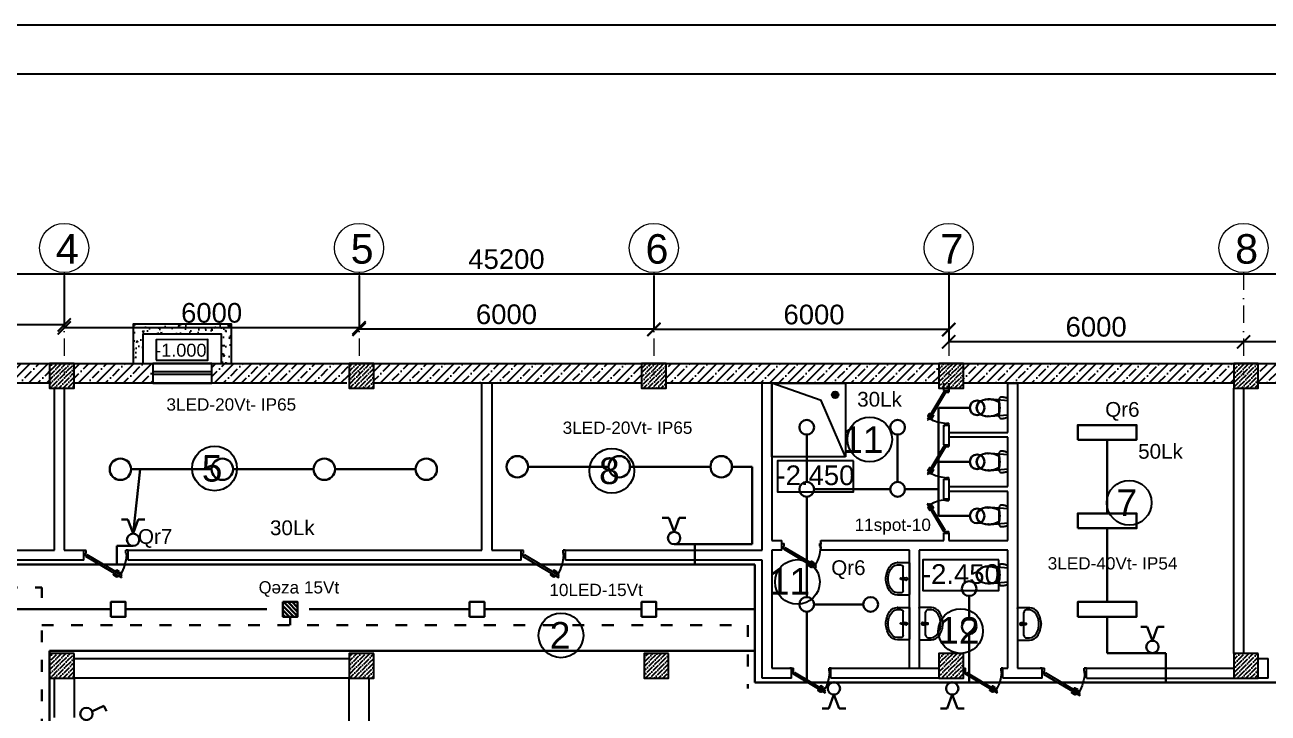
# Model space of a CAD drawing. Header units: millimetres. Extents: x 42452 to 2852333, y -419346 to 834876.
# Drawn here: x 2443212 to 2468513, y 335255 to 349259 of the extents above; entities that cross this region are included whole.
import ezdxf

# ---------------------------------------------------------------- set-up
doc = ezdxf.new("R2010")
doc.units = ezdxf.units.MM
doc.linetypes.add('ACAD_ISO03W100', pattern=[30, 12, -18])
doc.linetypes.add('Штрихпунктирная', pattern=[670.277762, 352.777767, -176.388884, 0, -141.111112])
for name, color, linetype, lineweight in [('c_dv_l x_tti-25_Ном._пера__21_Ном._пера__21', 7, 'Continuous', 30), ('memar', 7, 'Continuous', 25), ('вавьен_IP54', 5, 'Continuous', 30), ('Выкл2_IP20', 5, 'Continuous', 30), ('ДВЕРИ', 7, 'Continuous', 5), ('еLED_30x30_12Vt', 5, 'Continuous', 30), ('надписи', 5, 'Continuous', 30), ('НПП05-60', 5, 'Continuous', 30), ('ПВЛП2х40', 5, 'Continuous', 30), ('Соед_газа', 184, 'ACAD_ISO03W100', 30), ('Соедин', 5, 'Continuous', 30), ('Соединение', 5, 'Continuous', 30), ('спот-40', 5, 'Continuous', 30)]:
    doc.layers.add(name, color=color, linetype=linetype, lineweight=lineweight)
doc.layers.add('Интерьер - Мебель_Ном._пера__75', color=160, linetype='Continuous', lineweight=25, true_color=0x2731ed)
doc.styles.add('my_own', font='arial.ttf')
doc.styles.get("Standard").update_dxf_attribs({"font": 'arial.ttf'})
doc.styles.add('СГЕНЕРИР_СТИЛЬ_1', font='arial.ttf')
doc.dimstyles.new('razmeri a-g', dxfattribs={"dimtxt": 400, "dimasz": 270, "dimexe": 1.25, "dimexo": 0.625, "dimgap": 100, "dimtad": 1, "dimdec": 0, "dimtxsty": 'Standard', "dimblk": 'ARCHTICK', "dimcen": 2.5, "dimadec": 0, "dimazin": 0, "dimtfac": 1, "dimtdec": 0, "dimtmove": 0, "dimatfit": 3, "dimfxl": 1, "dimarcsym": 0})
pattern_1 = [(45, (3114210.17, 1695700.1), (-183.847756, 183.847756), []), (45, (3114118.24, 1695792.02), (-183.847756, 183.847756), [194.999993, -64.999998, 0, -64.999998])]

# ---------------------------------------------------------------- blocks, each defined once
blk = doc.blocks.new('Умывальник 03 16')
at = {"layer": 'Интерьер - Мебель_Ном._пера__75', "color": 251, "linetype": 'Continuous', "true_color": 0x636466}
for p, q in [((0, 0), (-320, 0)), ((320, 0), (0, 0)), ((-330, -10), (-330, -240)), ((-285, -180), (-285, -240)), ((-285, -240), (-273, -295)), ((-235, -130), (235, -130)), ((-25, -70), (-21, -112)), ((-18, -121), (-11, -174)), ((-14, -110), (-14, -95)), ((-14, -95), (14, -95)), ((11, -174), (18, -121)), ((14, -95), (14, -110)), ((21, -112), (25, -70)), ((273, -295), (285, -240)), ((285, -240), (285, -180)), ((330, -240), (330, -10)), ((-273, -295), (-240, -345)), ((-240, -345), (-187, -387)), ((-187, -387), (-118, -417)), ((-118, -417), (-41, -433)), ((-41, -433), (41, -433)), ((41, -433), (118, -417)), ((118, -417), (187, -387)), ((187, -387), (240, -345)), ((240, -345), (273, -295))]:
    blk.add_line(p, q, dxfattribs=at)
for centre, radius, start, end in [((-320, -10), 10, 90, 180), ((320, -10), 10, 0, 90), ((-133, -240), 197, 180, 239.3268), ((-235, -180), 50, 90, 180), ((0, -70), 25, 0, 180), ((0, -110), 21.1, 185.1696, 212.771), ((0, -110), 21.1, 212.771, 327.229), ((0, -110), 13.6, 180, 0), ((0, -173), 11.2, 187.1389, 352.8611), ((0, -110), 21.1, 327.229, 354.8304), ((133, -240), 197, 300.6732, 0), ((235, -180), 50, 0, 90), ((0, -58), 422, 236.4705, 270), ((0, -58), 422, 270, 303.5295)]:
    blk.add_arc(centre, radius, start, end, dxfattribs=at)
for p in [(320, 0), (-330, -10), (-25, -70), (-18, -121), (11, -174), (21, -112), (330, -240), (-233, -410), (0, -480), (233, -410)]:
    blk.add_point(p, dxfattribs=at)
blk = doc.blocks.new('Унитаз 16_2')
at = {"layer": 'Интерьер - Мебель_Ном._пера__75', "color": 251, "linetype": 'Continuous', "true_color": 0x636466}
for p, q in [((-187, 0), (-194, -15)), ((187, 0), (-187, 0)), ((-141, 0), (-173, -350)), ((141, 0), (-141, 0)), ((173, -350), (141, 0)), ((194, -15), (187, 0)), ((-217, -112), (-218, -128)), ((-218, -128), (-216, -140)), ((-216, -95), (-217, -112)), ((-213, -79), (-216, -95)), ((-216, -140), (-212, -151)), ((-210, -62), (-213, -79)), ((-212, -151), (-206, -161)), ((-205, -46), (-210, -62)), ((-206, -161), (-198, -169)), ((-200, -31), (-205, -46)), ((-194, -15), (-200, -31)), ((-198, -169), (-188, -175)), ((-188, -175), (-178, -179)), ((-178, -179), (-166, -181)), ((-166, -181), (-154, -180)), ((-154, -180), (-116, -173)), ((-116, -173), (-78, -168)), ((0, -173), (-109, -173)), ((-78, -168), (-39, -165)), ((-39, -165), (0, -164)), ((0, -164), (39, -165)), ((109, -173), (0, -173)), ((39, -165), (78, -168)), ((78, -168), (116, -173)), ((116, -173), (154, -180)), ((154, -180), (166, -181)), ((166, -181), (178, -179)), ((178, -179), (188, -175)), ((188, -175), (198, -169)), ((200, -31), (194, -15)), ((198, -169), (206, -161)), ((205, -46), (200, -31)), ((210, -62), (205, -46)), ((206, -161), (212, -151)), ((213, -79), (210, -62)), ((212, -151), (216, -140)), ((216, -95), (213, -79)), ((217, -112), (216, -95)), ((216, -140), (218, -128)), ((218, -128), (217, -112)), ((-173, -350), (-175, -402)), ((-175, -402), (-169, -453)), ((-169, -453), (-157, -503)), ((-157, -503), (-138, -550)), ((138, -550), (157, -503)), ((157, -503), (169, -453)), ((169, -453), (175, -402)), ((175, -402), (173, -350)), ((-138, -550), (-112, -587)), ((-112, -587), (-79, -616)), ((-79, -616), (-41, -634)), ((-41, -634), (0, -640)), ((0, -631), (0, -631)), ((0, -640), (41, -634)), ((41, -634), (79, -616)), ((79, -616), (112, -587)), ((81, -605), (81, -605)), ((112, -587), (138, -550))]:
    blk.add_line(p, q, dxfattribs=at)
for centre, radius, start, end in [((258, -388), 425, 149.6518, 181.3539), ((-258, -388), 425, 358.6461, 30.3482), ((89, -412), 257, 176.8048, 228.4245), ((-89, -412), 257, 311.5755, 3.1952), ((1, -493), 139, 233.7772, 269.6644), ((-1, -493), 139, 270.3356, 306.2228)]:
    blk.add_arc(centre, radius, start, end, dxfattribs=at)
for p in [(109, -173), (-167, -398), (167, -398), (-81, -605)]:
    blk.add_point(p, dxfattribs=at)
blk = doc.blocks.new('qapi 700')
at = {"layer": 'ДВЕРИ', "color": 251, "lineweight": 25, "true_color": 0x636466}
for p, q in [((1281620, 90086), (1281659, 90086)), ((1281620, 89997), (1281651, 89997)), ((1281651, 89997), (1281651, 90034)), ((1281651, 90034), (1281659, 90034)), ((1281659, 90034), (1281659, 90086)), ((1282368, 90010), (1281735, 89633)), ((1282382, 89987), (1282368, 90010)), ((1282420, 90086), (1282380, 90086)), ((1282380, 90034), (1282380, 90085)), ((1282388, 90034), (1282380, 90034)), ((1282388, 89991), (1282382, 89987)), ((1282388, 89997), (1282388, 90034)), ((1282420, 89997), (1282388, 89997)), ((1282420, 89997), (1282388, 89997)), ((1282395, 89980), (1282388, 89991)), ((1282395, 89980), (1281741, 89591)), ((1281733, 89605), (1281747, 89613)), ((1281741, 89591), (1281733, 89605)), ((1281747, 89613), (1281735, 89633)), ((1281812, 89685), (1281762, 89656)), ((1281762, 89656), (1281765, 89651)), ((1281776, 89665), (1281770, 89676)), ((1281775, 89698), (1281826, 89728)), ((1281785, 89617), (1281787, 89613)), ((1281787, 89613), (1281837, 89642)), ((1281792, 89676), (1281793, 89674)), ((1281835, 89712), (1281794, 89687)), ((1281802, 89622), (1281809, 89609)), ((1281814, 89681), (1281812, 89685)), ((1281820, 89629), (1281818, 89631)), ((1281872, 89650), (1281831, 89626)), ((1281831, 89604), (1281881, 89634)), ((1281837, 89642), (1281835, 89646)), ((1281836, 89725), (1281838, 89722)), ((1281884, 89645), (1281883, 89647))]:
    blk.add_line(p, q, dxfattribs=at)
for centre, radius, start, end in [((1282471, 90052), 821, 183.4077, 209.5706), ((1281783, 89684), 15.9, 120.7133, 210.7133), ((1281798, 89680), 7.94, 120.7133, 210.7133), ((1281823, 89617), 15.9, 210.7133, 300.7133), ((1281827, 89633), 7.94, 210.7133, 300.7133), ((1281830, 89721), 7.94, 30.7133, 120.7133), ((1281831, 89718), 7.94, 300.7133, 30.7133), ((1281876, 89643), 7.94, 30.7133, 120.7133), ((1281877, 89641), 7.94, 300.7133, 30.7133)]:
    blk.add_arc(centre, radius, start, end, dxfattribs=at)
blk = doc.blocks.new('_ArchTick')
at = {"color": 0, "linetype": 'ByBlock', "const_width": 0.15}
blk.add_lwpolyline([(-0.5, -0.5), (0.5, 0.5)], dxfattribs=at)
blk = doc.blocks.new('*D167')
at = {"layer": 'Defpoints', "color": 0, "lineweight": 30, "transparency": 16777216}
for p in [(2430413, 344186), (2430413, 344186), (2475613, 344186)]:
    blk.add_point(p, dxfattribs=at)
at = {"layer": 'memar', "color": 0, "lineweight": -2, "transparency": 16777216}
for p, q in [((2430413, 344187), (2430413, 344187)), ((2475613, 344186), (2430413, 344186)), ((2475613, 344187), (2475613, 344187))]:
    blk.add_line(p, q, dxfattribs=at)
at = {"layer": 'memar', "color": 0, "lineweight": -2, "transparency": 16777216, "xscale": 270, "yscale": 270, "zscale": 270, "rotation": 180}
blk.add_blockref('_ArchTick', (2430413, 344186), dxfattribs=at)
at = {"layer": 'memar', "color": 0, "lineweight": -2, "transparency": 16777216, "xscale": 270, "yscale": 270, "zscale": 270}
blk.add_blockref('_ArchTick', (2475613, 344186), dxfattribs=at)
at = {"layer": 'memar', "color": 0, "lineweight": 15, "transparency": 16777216, "insert": (2453013, 344490), "char_height": 400, "attachment_point": 5}
blk.add_mtext('45200', dxfattribs=at)
blk = doc.blocks.new('*D146')
at = {"layer": 'Defpoints', "color": 0, "lineweight": 30, "transparency": 16777216}
for p in [(2468013, 342809), (2468013, 342809), (2474013, 342809)]:
    blk.add_point(p, dxfattribs=at)
at = {"layer": 'memar', "color": 0, "lineweight": -2, "transparency": 16777216}
for p, q in [((2468013, 342809), (2468013, 342810)), ((2474013, 342809), (2468013, 342809)), ((2474013, 342809), (2474013, 342810))]:
    blk.add_line(p, q, dxfattribs=at)
at = {"layer": 'memar', "color": 0, "lineweight": -2, "transparency": 16777216, "xscale": 270, "yscale": 270, "zscale": 270, "rotation": 180}
blk.add_blockref('_ArchTick', (2468013, 342809), dxfattribs=at)
at = {"layer": 'memar', "color": 0, "lineweight": -2, "transparency": 16777216, "xscale": 270, "yscale": 270, "zscale": 270}
blk.add_blockref('_ArchTick', (2474013, 342809), dxfattribs=at)
at = {"layer": 'memar', "color": 0, "lineweight": 15, "transparency": 16777216, "insert": (2471013, 343113), "char_height": 400, "attachment_point": 5}
blk.add_mtext('6000', dxfattribs=at)
blk = doc.blocks.new('*D147')
at = {"layer": 'Defpoints', "color": 0, "lineweight": 30, "transparency": 16777216}
for p in [(2462013, 343082), (2462013, 342809), (2468013, 342809)]:
    blk.add_point(p, dxfattribs=at)
at = {"layer": 'memar', "color": 0, "lineweight": -2, "transparency": 16777216}
for p, q in [((2462013, 343082), (2462013, 342807)), ((2468013, 342809), (2462013, 342809)), ((2468013, 342809), (2468013, 342810))]:
    blk.add_line(p, q, dxfattribs=at)
at = {"layer": 'memar', "color": 0, "lineweight": -2, "transparency": 16777216, "xscale": 270, "yscale": 270, "zscale": 270, "rotation": 180}
blk.add_blockref('_ArchTick', (2462013, 342809), dxfattribs=at)
at = {"layer": 'memar', "color": 0, "lineweight": -2, "transparency": 16777216, "xscale": 270, "yscale": 270, "zscale": 270}
blk.add_blockref('_ArchTick', (2468013, 342809), dxfattribs=at)
at = {"layer": 'memar', "color": 0, "lineweight": 15, "transparency": 16777216, "insert": (2465013, 343113), "char_height": 400, "attachment_point": 5}
blk.add_mtext('6000', dxfattribs=at)
blk = doc.blocks.new('*D168')
at = {"layer": 'Defpoints', "color": 0, "lineweight": 30, "transparency": 16777216}
for p in [(2456013, 344150), (2462013, 344165), (2456013, 343059)]:
    blk.add_point(p, dxfattribs=at)
at = {"layer": 'memar', "color": 0, "lineweight": -2, "transparency": 16777216}
for p, q in [((2456013, 344150), (2456013, 343058)), ((2462013, 344164), (2462013, 343058)), ((2462013, 343059), (2456013, 343059))]:
    blk.add_line(p, q, dxfattribs=at)
at = {"layer": 'memar', "color": 0, "lineweight": -2, "transparency": 16777216, "xscale": 270, "yscale": 270, "zscale": 270, "rotation": 180}
blk.add_blockref('_ArchTick', (2456013, 343059), dxfattribs=at)
at = {"layer": 'memar', "color": 0, "lineweight": -2, "transparency": 16777216, "xscale": 270, "yscale": 270, "zscale": 270}
blk.add_blockref('_ArchTick', (2462013, 343059), dxfattribs=at)
at = {"layer": 'memar', "color": 0, "lineweight": 15, "transparency": 16777216, "insert": (2459272, 343363), "char_height": 400, "attachment_point": 5}
blk.add_mtext('6000', dxfattribs=at)
blk = doc.blocks.new('*D169')
at = {"layer": 'Defpoints', "color": 0, "lineweight": 30, "transparency": 16777216}
for p in [(2450013, 344150), (2456013, 344150), (2450013, 343064)]:
    blk.add_point(p, dxfattribs=at)
at = {"layer": 'memar', "color": 0, "lineweight": -2, "transparency": 16777216}
for p, q in [((2450013, 344150), (2450013, 343063)), ((2456013, 344150), (2456013, 343063)), ((2456013, 343064), (2450013, 343064))]:
    blk.add_line(p, q, dxfattribs=at)
at = {"layer": 'memar', "color": 0, "lineweight": -2, "transparency": 16777216, "xscale": 270, "yscale": 270, "zscale": 270, "rotation": 180}
blk.add_blockref('_ArchTick', (2450013, 343064), dxfattribs=at)
at = {"layer": 'memar', "color": 0, "lineweight": -2, "transparency": 16777216, "xscale": 270, "yscale": 270, "zscale": 270}
blk.add_blockref('_ArchTick', (2456013, 343064), dxfattribs=at)
at = {"layer": 'memar', "color": 0, "lineweight": 15, "transparency": 16777216, "insert": (2453013, 343368), "char_height": 400, "attachment_point": 5}
blk.add_mtext('6000', dxfattribs=at)
blk = doc.blocks.new('*D170')
at = {"layer": 'Defpoints', "color": 0, "lineweight": 30, "transparency": 16777216}
for p in [(2444013, 344163), (2450013, 344150), (2444013, 343093)]:
    blk.add_point(p, dxfattribs=at)
at = {"layer": 'memar', "color": 0, "lineweight": -2, "transparency": 16777216}
for p, q in [((2444013, 344162), (2444013, 343092)), ((2450013, 344150), (2450013, 343092)), ((2450013, 343093), (2444013, 343093))]:
    blk.add_line(p, q, dxfattribs=at)
at = {"layer": 'memar', "color": 0, "lineweight": -2, "transparency": 16777216, "xscale": 270, "yscale": 270, "zscale": 270, "rotation": 180}
blk.add_blockref('_ArchTick', (2444013, 343093), dxfattribs=at)
at = {"layer": 'memar', "color": 0, "lineweight": -2, "transparency": 16777216, "xscale": 270, "yscale": 270, "zscale": 270}
blk.add_blockref('_ArchTick', (2450013, 343093), dxfattribs=at)
at = {"layer": 'memar', "color": 0, "lineweight": 15, "transparency": 16777216, "insert": (2447013, 343397), "char_height": 400, "attachment_point": 5}
blk.add_mtext('6000', dxfattribs=at)
blk = doc.blocks.new('*D171')
at = {"layer": 'Defpoints', "color": 0, "lineweight": 30, "transparency": 16777216}
for p in [(2438013, 344150), (2444013, 344163), (2438013, 343154)]:
    blk.add_point(p, dxfattribs=at)
at = {"layer": 'memar', "color": 0, "lineweight": -2, "transparency": 16777216}
for p, q in [((2438013, 344150), (2438013, 343152)), ((2444013, 344162), (2444013, 343152)), ((2444013, 343154), (2438013, 343154))]:
    blk.add_line(p, q, dxfattribs=at)
at = {"layer": 'memar', "color": 0, "lineweight": -2, "transparency": 16777216, "xscale": 270, "yscale": 270, "zscale": 270, "rotation": 180}
blk.add_blockref('_ArchTick', (2438013, 343154), dxfattribs=at)
at = {"layer": 'memar', "color": 0, "lineweight": -2, "transparency": 16777216, "xscale": 270, "yscale": 270, "zscale": 270}
blk.add_blockref('_ArchTick', (2444013, 343154), dxfattribs=at)
at = {"layer": 'memar', "color": 0, "lineweight": 15, "transparency": 16777216, "insert": (2441013, 343458), "char_height": 400, "attachment_point": 5}
blk.add_mtext('6000', dxfattribs=at)
blk = doc.blocks.new('спот40')
at = {"layer": 'спот-40'}
blk.add_circle((0, 0), 150, dxfattribs=at)
blk = doc.blocks.new('ПВЛП2х40')
at = {"layer": 'ПВЛП2х40'}
blk.add_lwpolyline([(-600, 0), (600, 0), (600, 300), (-600, 300)], close=True, dxfattribs=at)
blk = doc.blocks.new('выкл2_IP20')
at = {"layer": 'Выкл2_IP20'}
for p, q in [((-105, 409), (-239, 409)), ((0, 125), (-105, 409)), ((0, 125), (105, 409)), ((105, 409), (239, 409))]:
    blk.add_line(p, q, dxfattribs=at)
blk.add_circle((0, 0), 125, dxfattribs=at)
blk = doc.blocks.new('НПП05-60')
at = {"layer": 'НПП05-60'}
blk.add_circle((0, 0), 218, dxfattribs=at)
blk = doc.blocks.new('LED_30x30_12Vt')
at = {"layer": 'Соединение', "color": 5, "ltscale": 0.01}
blk.add_lwpolyline([(-30, 30), (0, 30), (0, 0), (-30, 0)], close=True, dxfattribs=at)
blk = doc.blocks.new('е_LED_12Vt_skcat')
at = {"layer": 'Соединение'}
h = blk.add_hatch(dxfattribs=at)
h.set_pattern_fill('ANSI31', color=256, scale=500)
h.set_pattern_definition([(45, (-150, -150), (-44.194, 44.194), [])])
h.paths.add_polyline_path([(-150, -150), (150, -150), (150, 150), (-150, 150)])
at = {"layer": 'Соединение', "color": 5, "ltscale": 0.01}
blk.add_lwpolyline([(150, 150), (-150, 150), (-150, -150), (150, -150)], close=True, dxfattribs=at)

msp = doc.modelspace()

# ---------------------------------------------------------------- hatches: boundary and pattern name
at = {"layer": 'memar', "lineweight": 25}
h = msp.add_hatch(dxfattribs=at)
h.set_pattern_fill('AR-CONC', color=256, scale=2)
h.set_pattern_definition([(50, (2452043.96, 197332.5), (364.36934, -31.8782), [38.1, -419.1]), (355, (2452043.96, 197332.5), (-70.4868, 382.1137), [30.48, -335.2812]), (100.45144, (2452074.33, 197329.85), (293.8825, 350.2355), [32.38, -356.1805]), (46.1842, (2452043.96, 197434.1), (542.1581, -84.0847), [57.15, -628.65]), (96.63556, (2452089.14, 197427.1), (474.8083, 494.8522), [48.57, -534.2712]), (351.18415, (2452043.96, 197434.1), (474.8083, 494.8522), [45.72, -502.9195]), (21, (2452094.76, 197408.7), (303.2288, -204.5304), [38.1, -419.1]), (326, (2452094.76, 197408.7), (123.6041, 368.3759), [30.48, -335.28]), (71.45144, (2452120.03, 197391.66), (426.8328, 163.8455), [32.38, -356.1799]), (37.5, (2452043.96, 197332.51), (6.17721, 169.11008), [0, -331.216, 0, -340.36, 0, -336.55]), (7.5, (2452043.96, 197332.5), (133.63933, 200.36115), [0, -194.056, 0, -323.596, 0, -128.27]), (327.5, (2451930.68, 197332.51), (271.18119, -11.45749), [0, -127, 0, -396.24, 0, -525.78]), (317.5, (2451879.88, 197332.5), (296.25836, 50.853), [0, -165.1, 0, -263.144, 0, -373.38])])
h.paths.add_polyline_path([(2445415.18572, 343167.30801), (2447415.18572, 343167.30801), (2447415.18572, 342367.30801), (2447215.18572, 342367.30801), (2447215.18572, 342967.30801), (2445615.18572, 342967.30801), (2445615.18572, 342367.30801), (2445415.18572, 342367.30801)])
at = {"layer": 'memar', "linetype": 'Continuous', "lineweight": 25, "true_color": 0x000000}
h = msp.add_hatch(dxfattribs=at)
h.set_pattern_fill('ЖЕЛЕЗОБЕТОН', color=18, style=0, pattern_type=2)
h.set_pattern_definition(pattern_1)
h.paths.add_polyline_path([(2438213.30474, 341967.30801), (2438213.30474, 342367.30801), (2443763.10981, 342367.30801), (2443763.10981, 341967.30801)])
at = {"layer": 'memar', "lineweight": 25}
h = msp.add_hatch(dxfattribs=at)
h.set_pattern_fill('ANSI36', color=256, scale=500)
h.set_pattern_definition([(45, (826944.517, 2624780.97), (33.1456304, 121.533978), [156.25, -31.25, 0, -31.25])])
h.paths.add_polyline_path([(2443713.30474, 342367.30801), (2443713.30474, 341867.30801), (2444213.30474, 341867.30801), (2444213.30474, 342367.30801)])
at = {"layer": 'memar', "linetype": 'Continuous', "lineweight": 25, "true_color": 0x000000}
h = msp.add_hatch(dxfattribs=at)
h.set_pattern_fill('ЖЕЛЕЗОБЕТОН', color=18, style=0, pattern_type=2)
h.set_pattern_definition([(45, (3111908.29, 1695700.1), (-183.847756, 183.847756), []), (45, (3111816.36, 1695792.02), (-183.847756, 183.847756), [194.999993, -64.999998, 0, -64.999998])])
h.paths.add_polyline_path([(2444213.30474, 341967.30801), (2444213.30474, 342367.30801), (2445815.18573, 342367.30801), (2445815.18573, 341967.30801)])
h = msp.add_hatch(dxfattribs=at)
h.set_pattern_fill('ЖЕЛЕЗОБЕТОН', color=18, style=0, pattern_type=2)
h.set_pattern_definition([(45, (3114310.17, 1695700.1), (-183.847756, 183.847756), []), (45, (3114218.24, 1695792.02), (-183.847756, 183.847756), [194.999993, -64.999998, 0, -64.999998])])
h.paths.add_polyline_path([(2447015.18573, 341967.30801), (2447015.18573, 342367.30801), (2449811.34992, 342367.30801), (2449811.34992, 341967.30801)])
at = {"layer": 'memar', "lineweight": 25}
h = msp.add_hatch(dxfattribs=at)
h.set_pattern_fill('ANSI36', color=256, scale=500)
h.set_pattern_definition([(45, (820846.47, 2624780.97), (33.1456304, 121.533978), [156.25, -31.25, 0, -31.25])])
h.paths.add_polyline_path([(2449811.34992, 342367.30801), (2449811.34992, 341867.30801), (2450311.34992, 341867.30801), (2450311.34992, 342367.30801)])
at = {"layer": 'memar', "linetype": 'Continuous', "lineweight": 25, "true_color": 0x000000}
h = msp.add_hatch(dxfattribs=at)
h.set_pattern_fill('ЖЕЛЕЗОБЕТОН', color=18, style=0, pattern_type=2)
h.set_pattern_definition([(45, (3120261.93, 1695700.1), (-183.847756, 183.847756), []), (45, (3120170, 1695792.02), (-183.847756, 183.847756), [194.999993, -64.999998, 0, -64.999998])])
h.paths.add_polyline_path([(2450311.34992, 341967.30801), (2450311.34992, 342367.30801), (2455763.10981, 342367.30801), (2455763.10981, 341967.30801)])
at = {"layer": 'memar', "lineweight": 25}
h = msp.add_hatch(dxfattribs=at)
h.set_pattern_fill('ANSI36', color=256, scale=500)
h.set_pattern_definition([(45, (814894.71, 2624780.97), (33.1456304, 121.533978), [156.25, -31.25, 0, -31.25])])
h.paths.add_polyline_path([(2455763.10981, 342367.30801), (2455763.10981, 341867.30801), (2456263.10981, 341867.30801), (2456263.10981, 342367.30801)])
at = {"layer": 'memar', "linetype": 'Continuous', "lineweight": 25, "true_color": 0x000000}
h = msp.add_hatch(dxfattribs=at)
h.set_pattern_fill('ЖЕЛЕЗОБЕТОН', color=18, style=0, pattern_type=2)
h.set_pattern_definition(pattern_1)
h.paths.add_polyline_path([(2461812.91489, 342087.30801), (2461812.91489, 341967.30801), (2456263.10981, 341967.30801), (2456263.10981, 342367.30801), (2461812.91489, 342367.30801), (2461812.91489, 342137.30801)])
at = {"layer": 'memar', "lineweight": 25}
h = msp.add_hatch(dxfattribs=at)
h.set_pattern_fill('ANSI36', color=256, scale=500)
h.set_pattern_definition([(45, (808844.907, 2624780.97), (33.1456304, 121.533978), [156.25, -31.25, 0, -31.25])])
h.paths.add_polyline_path([(2461812.91489, 342367.30801), (2461812.91489, 341867.30801), (2462312.91489, 341867.30801), (2462312.91489, 342367.30801)])
at = {"layer": 'memar', "linetype": 'Continuous', "lineweight": 25, "true_color": 0x000000}
h = msp.add_hatch(dxfattribs=at)
h.set_pattern_fill('ЖЕЛЕЗОБЕТОН', color=18, style=0, pattern_type=2)
h.set_pattern_definition(pattern_1)
h.paths.add_polyline_path([(2462312.91489, 341967.30801), (2462312.91489, 342367.30801), (2467813.30488, 342367.30801), (2467813.30488, 341967.30801)])
at = {"layer": 'memar', "lineweight": 25}
h = msp.add_hatch(dxfattribs=at)
h.set_pattern_fill('ANSI36', color=256, scale=500)
h.set_pattern_definition([(45, (802844.517, 2624780.97), (33.1456304, 121.533978), [156.25, -31.25, 0, -31.25])])
h.paths.add_polyline_path([(2467813.30488, 342367.30801), (2467813.30488, 341867.30801), (2468313.30488, 341867.30801), (2468313.30488, 342367.30801)])
at = {"layer": 'memar', "linetype": 'Continuous', "lineweight": 25, "true_color": 0x000000}
h = msp.add_hatch(dxfattribs=at)
h.set_pattern_fill('ЖЕЛЕЗОБЕТОН', color=18, style=0, pattern_type=2)
h.set_pattern_definition(pattern_1)
h.paths.add_polyline_path([(2468313.30488, 341967.30801), (2468313.30488, 342367.30801), (2471013.72016, 342367.30801), (2471013.72016, 341967.30801)])
at = {"layer": 'memar', "lineweight": 25}
h = msp.add_hatch(color=256, dxfattribs=at)
h.dxf.hatch_style = 1
h.paths.add_polyline_path([(2459635.23393, 341729.8834, -1), (2459766.78691, 341729.8834, -1)])
h = msp.add_hatch(dxfattribs=at)
h.set_pattern_fill('ANSI36', color=256, scale=500)
h.set_pattern_definition([(45, (826944.517, 2618880.966), (33.1456304, 121.533978), [156.25, -31.25, 0, -31.25])])
h.paths.add_polyline_path([(2443713.30474, 336467.30232), (2443713.30474, 335967.30232), (2444213.30474, 335967.30232), (2444213.30474, 336467.30232)])
h = msp.add_hatch(dxfattribs=at)
h.set_pattern_fill('ANSI36', color=256, scale=500)
h.set_pattern_definition([(45, (820844.907, 2618880.966), (33.1456304, 121.533978), [156.25, -31.25, 0, -31.25])])
h.paths.add_polyline_path([(2449812.91489, 336467.30232), (2449812.91489, 335967.30232), (2450312.91489, 335967.30232), (2450312.91489, 336467.30232)])
h = msp.add_hatch(dxfattribs=at)
h.set_pattern_fill('ANSI36', color=256, scale=500)
h.set_pattern_definition([(45, (814844.907, 2618880.966), (33.1456304, 121.533978), [156.25, -31.25, 0, -31.25])])
h.paths.add_polyline_path([(2455812.91489, 336467.30232), (2455812.91489, 335967.30232), (2456312.91489, 335967.30232), (2456312.91489, 336467.30232)])
h = msp.add_hatch(dxfattribs=at)
h.set_pattern_fill('ANSI36', color=256, scale=500)
h.set_pattern_definition([(45, (808844.907, 2618880.966), (33.1456304, 121.533978), [156.25, -31.25, 0, -31.25])])
h.paths.add_polyline_path([(2461812.91489, 336467.30232), (2461812.91489, 335967.30232), (2462312.91489, 335967.30232), (2462312.91489, 336467.30232)])
h = msp.add_hatch(dxfattribs=at)
h.set_pattern_fill('ANSI36', color=256, scale=500)
h.set_pattern_definition([(45, (802844.517, 2618880.966), (33.1456304, 121.533978), [156.25, -31.25, 0, -31.25])])
h.paths.add_polyline_path([(2467813.30488, 336467.30232), (2467813.30488, 335967.30232), (2468313.30488, 335967.30232), (2468313.30488, 336467.30232)])

# ---------------------------------------------------------------- linework, layer by layer
at = {"layer": 'c_dv_l x_tti-25_Ном._пера__21_Ном._пера__21', "linetype": 'Continuous', "lineweight": 25, "flags": 128}
for points in [[(2415634.38163, 349258.97477), (2499241.93363, 349258.97477), (2499241.93363, 290136.49157), (2415634.38163, 290136.49157)], [(2419615.69363, 348263.64677), (2498246.60563, 348263.64677), (2498246.60563, 291131.81957), (2419615.69363, 291131.81957)]]:
    msp.add_lwpolyline(points, close=True, dxfattribs=at)
at = {"layer": 'memar', "color": 0, "lineweight": 25}
for p, q in [((2461914.18351, 341816.77454), (2461914.18351, 341958.77454)), ((2462014.18351, 341816.77454), (2462014.18351, 341958.77454)), ((2461914.18351, 341816.77454), (2462014.18351, 341816.77454)), ((2461914.18351, 341116.77454), (2461914.18351, 341079.77454)), ((2461914.18351, 341116.77454), (2462014.18351, 341116.77454)), ((2462014.18351, 341116.77454), (2462014.18351, 341079.77454)), ((2461914.18351, 340717.08889), (2462014.18351, 340717.08889)), ((2461914.18351, 340017.08889), (2462014.18351, 340017.08889)), ((2461914.18351, 339617.07103), (2462014.18351, 339617.07103)), ((2461914.18351, 338917.07103), (2462014.18351, 338917.07103)), ((2444413.30474, 338367.30232), (2444413.30474, 338567.30232)), ((2445313.30474, 338367.30232), (2445313.30474, 338567.30232)), ((2453313.08527, 338367.30232), (2453313.08527, 338567.30232)), ((2454213.08527, 338367.30232), (2454213.08527, 338567.30232)), ((2458613.71125, 338567.30801), (2458613.71122, 338767.30801)), ((2459413.71125, 338567.30801), (2459413.71123, 338767.30801)), ((2463213.0927, 338367.30232), (2463213.0927, 338567.30232)), ((2468512.48104, 335967.30232), (2468512.48104, 336367.30232)), ((2458814.00721, 336167.30232), (2458777.00721, 336167.30232)), ((2458814.00721, 336082.30232), (2458814.00721, 336167.30232)), ((2458814.00721, 335967.30232), (2458814.00721, 336082.30232)), ((2459614.00721, 335967.30232), (2459614.00715, 336167.30232)), ((2463114.53251, 335967.30232), (2463114.53257, 336167.30232)), ((2463914.18351, 336167.30232), (2463877.18351, 336167.30232)), ((2463914.18351, 336082.30232), (2463914.18351, 336167.30232)), ((2463914.18351, 335967.30232), (2463914.18351, 336082.30232)), ((2464814.18351, 336167.30232), (2467813.30488, 336167.30232)), ((2464814.18351, 335967.30232), (2464814.18351, 336167.30232)), ((2458814.00721, 335967.30232), (2458777.00721, 335967.30232)), ((2463914.18351, 335967.30232), (2463877.18351, 335967.30232)), ((2464814.18351, 335967.30232), (2467813.30488, 335967.30232))]:
    msp.add_line(p, q, dxfattribs=at)
at = {"layer": 'memar', "linetype": 'Штрихпунктирная', "lineweight": 15, "flags": 128}
for points in [[(2444013.10996, 344219.44934), (2444013.10996, 342134.0349)], [(2450013.10996, 344219.44934), (2450013.10996, 342134.0349)], [(2456013.10996, 344219.44934), (2456013.17076, 342134.0349)], [(2462013.10996, 344219.44934), (2462013.10996, 342134.0349)], [(2468013.10996, 344219.44934), (2468013.10996, 342134.0349)]]:
    msp.add_lwpolyline(points, dxfattribs=at)
at = {"layer": 'memar', "color": 0, "lineweight": 25}
for points in [[(2447415.18572, 342367.30801), (2447415.18572, 343167.30801), (2445415.18572, 343167.30801), (2445415.18572, 342367.30801)], [(2447215.18572, 342367.30801), (2447215.18572, 342967.30801), (2445615.18572, 342967.30801), (2445615.18572, 342367.30801)], [(2432313.10981, 342367.30801), (2473713.10981, 342367.30801)], [(2443713.30474, 341967.30801), (2438213.30474, 341967.30801)], [(2443813.30474, 338567.30232), (2443813.30474, 341867.30801)], [(2444013.30474, 341867.30801), (2444013.30474, 338567.30232)], [(2449763.10981, 341967.30801), (2444213.30474, 341967.30801)], [(2455763.10981, 341967.30801), (2450311.34992, 341967.30801)], [(2452512.8592, 338567.30232), (2452512.8592, 341967.30801)], [(2452712.8592, 341967.30801), (2452712.8592, 338567.30232)], [(2461812.91489, 341967.30801), (2456263.10981, 341967.30801)], [(2458214.00721, 338567.30232), (2458214.00721, 341967.30801)], [(2458214.00721, 338567.30232), (2458214.00721, 341967.30801)], [(2458414.00721, 341967.30801), (2458414.00721, 338767.30801)], [(2459913.00721, 340467.30802), (2459418.5672, 341616.20375), (2458414.00721, 341967.30801)], [(2459913.00721, 340467.30802), (2459418.5672, 341616.20375), (2458414.00721, 341967.30801)], [(2461914.18351, 341816.77455), (2461914.18351, 341967.30801)], [(2462014.18351, 341967.30801), (2462014.18351, 341816.77455)], [(2467813.30488, 341967.30801), (2462312.91489, 341967.30801)], [(2463214.18351, 340967.30801), (2463214.18351, 341967.30801)], [(2463214.18351, 341967.30801), (2463414.18351, 341967.30801)], [(2463414.18351, 341967.30801), (2463414.18351, 336167.30232)], [(2473713.28611, 341967.30801), (2468313.30488, 341967.30801)], [(2461914.18351, 340717.08888), (2461914.18351, 341116.77455)], [(2462014.18351, 341116.77455), (2462014.18351, 340717.08888)], [(2462014.18351, 340967.30801), (2463214.18351, 340967.30801)], [(2463214.18351, 340867.30801), (2462014.18351, 340867.30801)], [(2463214.18351, 339867.30801), (2463214.18351, 340867.30801)], [(2461914.18351, 339617.07102), (2461914.18351, 340017.08888)], [(2462014.18351, 340017.08888), (2462014.18351, 339617.07102)], [(2462014.18351, 339867.30801), (2463214.18351, 339867.30801)], [(2463214.18351, 339767.30801), (2462014.18351, 339767.30801)], [(2463214.18351, 338767.30801), (2463214.18351, 339767.30801)], [(2461914.18351, 338767.30801), (2461914.18351, 338917.07102)], [(2462014.18351, 338917.07102), (2462014.18351, 338767.30801)], [(2439413.49952, 338567.30232), (2443813.30474, 338567.30232)], [(2444013.30474, 338567.30232), (2444413.30474, 338567.30232)], [(2445313.30474, 338567.30232), (2452512.8592, 338567.30232)], [(2452712.8592, 338567.30232), (2453313.08527, 338567.30232)], [(2454213.08527, 338567.30232), (2458214.00721, 338567.30232)], [(2458414.00721, 338767.30801), (2458613.71122, 338767.30801)], [(2458613.71122, 338567.30801), (2458414.00721, 338567.30801)], [(2458414.00721, 338567.30801), (2458414.00721, 336167.30232)], [(2459413.71123, 338767.30801), (2461914.18351, 338767.30801)], [(2461214.00721, 338567.30801), (2459413.71123, 338567.30801)], [(2461214.00721, 336167.30232), (2461214.00721, 338567.30801)], [(2463214.18351, 338567.30801), (2461414.00721, 338567.30801)], [(2461414.00721, 338567.30801), (2461414.00721, 336167.30232)], [(2462014.18351, 338767.30801), (2463214.18351, 338767.30801)], [(2463214.18351, 336167.30232), (2463214.18351, 338567.30801)], [(2444413.30474, 338367.30232), (2439413.49952, 338367.30232)], [(2453313.08527, 338367.30232), (2445313.30474, 338367.30232)], [(2458214.00721, 338367.30232), (2454213.08527, 338367.30232)], [(2458214.00721, 335967.30232), (2458214.00721, 338367.30232)], [(2468313.30496, 336367.30232), (2468512.48104, 336367.30232)], [(2458414.00721, 336167.30232), (2458814.00722, 336167.30232)], [(2459614.00715, 336167.30232), (2461812.91489, 336167.30232)], [(2463114.53257, 336167.30232), (2463214.18351, 336167.30232)], [(2463414.18351, 336167.30232), (2463914.18346, 336167.30232)], [(2458814.00721, 335967.30232), (2458214.00721, 335967.30232)], [(2461812.91489, 335967.30232), (2459614.00728, 335967.30232)], [(2463914.18351, 335967.30232), (2463114.53251, 335967.30245)], [(2468512.48104, 335967.30232), (2468313.30488, 335967.30232)]]:
    msp.add_lwpolyline(points, dxfattribs=at)
at = {"layer": 'memar', "color": 18, "linetype": 'Continuous', "lineweight": 25, "true_color": 0x000000, "flags": 128}
msp.add_lwpolyline([(2445883.49587, 342436.22928), (2446936.06799, 342436.22928), (2446936.06799, 342854.77966), (2445883.49587, 342853.1051)], close=True, dxfattribs=at)
at = {"layer": 'memar', "color": 3, "lineweight": 25}
for points in [[(2444213.30474, 342367.30801), (2443713.30474, 342367.30801), (2443713.30474, 341867.30801), (2444213.30474, 341867.30801)], [(2450311.34992, 342367.30801), (2449811.34992, 342367.30801), (2449811.34992, 341867.30801), (2450311.34992, 341867.30801)], [(2456263.10981, 342367.30801), (2455763.10981, 342367.30801), (2455763.10981, 341867.30801), (2456263.10981, 341867.30801)], [(2462312.91489, 342367.30801), (2461812.91489, 342367.30801), (2461812.91489, 341867.30801), (2462312.91489, 341867.30801)], [(2468313.30488, 342367.30801), (2467813.30488, 342367.30801), (2467813.30488, 341867.30801), (2468313.30488, 341867.30801)], [(2444213.30474, 336467.30232), (2443713.30474, 336467.30232), (2443713.30474, 335967.30232), (2444213.30474, 335967.30232)], [(2450312.91489, 336467.30232), (2449812.91489, 336467.30232), (2449812.91489, 335967.30232), (2450312.91489, 335967.30232)], [(2456312.91489, 336467.30232), (2455812.91489, 336467.30232), (2455812.91489, 335967.30232), (2456312.91489, 335967.30232)], [(2462312.91489, 336467.30232), (2461812.91489, 336467.30232), (2461812.91489, 335967.30232), (2462312.91489, 335967.30232)], [(2468313.30488, 336467.30232), (2467813.30488, 336467.30232), (2467813.30488, 335967.30232), (2468313.30488, 335967.30232)]]:
    msp.add_lwpolyline(points, close=True, dxfattribs=at)
at = {"layer": 'memar', "color": 0, "lineweight": 25}
for points in [[(2447015.18573, 342367.30801), (2445815.18573, 342367.30801), (2445815.18573, 341967.30801), (2447015.18573, 341967.30801)], [(2459913.00721, 340467.30801), (2458414.00721, 340467.30801), (2458414.00721, 341967.30801), (2459913.00721, 341967.30801)], [(2459913.00721, 340467.30801), (2458414.00721, 340467.30801), (2458414.00721, 341967.30801), (2459913.00721, 341967.30801)], [(2467813.30488, 341867.30801), (2468013.30488, 341867.30801), (2468013.30488, 336467.30232), (2467813.30488, 336467.30232)]]:
    msp.add_lwpolyline(points, close=True, dxfattribs=at)
at = {"layer": 'memar', "color": 146, "lineweight": 25, "true_color": 0x105689}
msp.add_lwpolyline([(2445815.18573, 342198.44542), (2445815.18573, 342148.44542), (2447015.18573, 342148.44542), (2447015.18573, 342198.44542)], close=True, dxfattribs=at)
at = {"layer": 'memar', "linetype": 'Continuous', "lineweight": 25, "flags": 128}
for points in [[(2460076.26247, 340386.56504), (2458525.63035, 340386.56504), (2458525.63035, 339757.99326), (2460076.26247, 339757.99326)], [(2460076.26247, 340386.56504), (2458525.63035, 340386.56504), (2458525.63035, 339757.99326), (2460076.26247, 339757.99326)], [(2463035.88156, 338376.84428), (2461485.24945, 338376.84428), (2461485.24945, 337748.2725), (2463035.88156, 337748.2725)], [(2463035.88156, 338376.84428), (2461485.24945, 338376.84428), (2461485.24945, 337748.2725), (2463035.88156, 337748.2725)]]:
    msp.add_lwpolyline(points, close=True, dxfattribs=at)
at = {"layer": 'memar', "color": 0, "lineweight": 25, "flags": 128}
for points in [[(2444213.30474, 336367.30232), (2449812.91489, 336367.30232)], [(2443813.30474, 335167.30232), (2443813.30474, 335967.30232)], [(2444213.30474, 335967.30232), (2444213.30474, 335167.30232)], [(2449813.10978, 335966.8657), (2444213.30474, 335967.30232)], [(2450212.97336, 335967.30232), (2450212.91489, 333467.30232), (2449812.91489, 333467.30232), (2449812.97336, 335967.30232)]]:
    msp.add_lwpolyline(points, dxfattribs=at)
at = {"layer": 'memar', "linetype": 'Continuous', "lineweight": 15}
for centre in [(2444013.10955, 344719.44935), (2450013.10955, 344719.44935), (2456013.10955, 344719.44935), (2462013.10955, 344719.44935), (2468013.10955, 344719.44935)]:
    msp.add_circle(centre, 500, dxfattribs=at)
at = {"layer": 'memar', "lineweight": 25}
msp.add_circle((2459701.01042, 341729.8834), 65.77649, dxfattribs=at)
at = {"layer": 'memar', "color": 0, "lineweight": 25}
for centre in [(2460404.94008, 340823.03773), (2447072.26742, 340234.04102), (2455156.31756, 340183.89394), (2465685.75234, 339534.26746), (2458934.41461, 337923.52391), (2454122.65204, 336836.81506), (2462255.8805, 336924.75761)]:
    msp.add_circle(centre, 454.87332, dxfattribs=at)
at = {"layer": 'вавьен_IP54'}
for p, q in [((2444577.28419, 335289.53025), (2444820.65725, 335401.38687)), ((2444820.65725, 335401.38687), (2444875.96654, 335297.38752))]:
    msp.add_line(p, q, dxfattribs=at)
msp.add_circle((2444463.70606, 335237.32864), 125, dxfattribs=at)
at = {"layer": 'Соед_газа', "ltscale": 20}
for p, q in [((2439224.87535, 337811.78641), (2443554.84311, 337811.78641)), ((2443554.84311, 337811.78641), (2443554.84311, 337599.74312)), ((2443554.84311, 333696.70747), (2443554.84311, 337215.10743)), ((2443554.84311, 337046.14029), (2457924.5095, 337046.14029)), ((2448612.93351, 337217.30232), (2448612.93351, 337046.14029)), ((2457924.5095, 337046.14029), (2457924.5095, 335753.63278))]:
    msp.add_line(p, q, dxfattribs=at)
at = {"layer": 'Соедин'}
for p, q in [((2447013.69491, 340217.30517), (2445375.41575, 340217.30517)), ((2449088.14127, 340217.30517), (2447449.8621, 340217.30517)), ((2451162.58763, 340217.30517), (2449524.30846, 340217.30517)), ((2455090.47125, 340267.30517), (2453452.19209, 340267.30517)), ((2457164.91761, 340267.30517), (2455526.63844, 340267.30517)), ((2458013.98103, 340267.30517), (2457601.0848, 340267.30517)), ((2441462.93351, 337367.30232), (2444962.93351, 337367.30232)), ((2445262.93351, 337367.30232), (2448133.75348, 337367.30232)), ((2449000.4078, 337367.30232), (2452262.93351, 337367.30232)), ((2452562.93351, 337367.30232), (2455762.93351, 337367.30232)), ((2456062.93351, 337367.30232), (2458067.71103, 337367.30232))]:
    msp.add_line(p, q, dxfattribs=at)
at = {"layer": 'Соединение'}
for p, q in [((2461807.92233, 341467.30801), (2461807.92233, 339267.30801)), ((2461807.92233, 341467.30801), (2462442.03861, 341467.30801)), ((2459124.54515, 339959.07103), (2459124.54515, 340921.77454)), ((2460973.14772, 339959.07103), (2460973.14772, 340921.77454)), ((2465237.57542, 339317.30517), (2465237.57542, 340817.30517)), ((2462442.03861, 340367.30801), (2461807.92233, 340367.30801)), ((2445415.26515, 338908.68353), (2445560.64321, 340217.30517)), ((2458013.98103, 340267.30517), (2458013.98103, 338692.96221)), ((2459274.54515, 339809.07103), (2460823.14772, 339809.07103)), ((2461123.14772, 339809.07103), (2461807.92233, 339809.07103)), ((2459124.54515, 337617.30517), (2459124.54515, 339659.07103)), ((2461807.92233, 339267.30801), (2462442.03861, 339267.30801)), ((2465237.57542, 337517.30517), (2465237.57542, 339017.30517)), ((2445081.27819, 338275.02854), (2445081.27819, 338658.68353)), ((2445415.26515, 338658.68353), (2445081.27819, 338658.68353)), ((2456422.6287, 338692.96221), (2458013.98103, 338692.96221)), ((2456849.17952, 338270.40358), (2456849.17952, 338692.96221)), ((2458067.71103, 338277.98753), (2438332.85484, 338277.98753)), ((2458067.71103, 338277.98753), (2458067.71103, 335880.46707)), ((2462429.0444, 337639.29954), (2462429.0444, 337162.8393)), ((2459124.54515, 335880.46707), (2459124.54515, 337317.30517)), ((2459274.54515, 337467.30517), (2460274.54515, 337467.30517)), ((2465237.57542, 336476.47644), (2465237.57542, 337217.30517)), ((2462429.0444, 336862.8393), (2462429.0444, 335880.46707)), ((2443712.73859, 333542.92621), (2443712.73859, 336525.01783)), ((2443712.73859, 336525.01783), (2458067.71103, 336525.01783)), ((2465237.76952, 336476.47644), (2466433.46327, 336476.47644)), ((2466433.46327, 335880.46707), (2466433.46327, 336476.47644)), ((2458067.71103, 335880.46707), (2473150.22779, 335880.46707))]:
    msp.add_line(p, q, dxfattribs=at)

# ---------------------------------------------------------------- block references
at = {"layer": 'memar', "lineweight": 25, "yscale": 0.8745383849912832, "zscale": 0.8745383849912832, "rotation": 270}
for p, xscale in [((2383230.73136, -779703.76349), -0.8745383849912832), ((2383230.73136, -780808.07985), -0.8745383849912832), ((2383230.73136, 1460442.23976), 0.8745383849912832)]:
    msp.add_blockref('qapi 700', p, dxfattribs=dict(at, xscale=xscale))
at = {"layer": 'memar', "color": 104, "linetype": 'Continuous', "lineweight": 25, "true_color": 0x029e21, "zscale": 1000}
for name, p, rotation in [('Унитаз 16_2', (2463214.18351, 341467.30801), 270), ('Унитаз 16_2', (2463214.18351, 340367.30801), 270), ('Унитаз 16_2', (2463214.18351, 339267.30801), 270), ('Унитаз 16_2', (2463214.18351, 338066.70424), 270), ('Умывальник 03 16', (2461414.00721, 337074.34582), 90.00000000000001), ('Умывальник 03 16', (2463414.18351, 337069.83711), 90.00000000000001)]:
    msp.add_blockref(name, p, dxfattribs=dict(at, rotation=rotation))
at = {"layer": 'memar', "lineweight": 25}
for p, xscale, yscale, zscale in [((3883089.64038, 237505.20184), -1.121843277023546, 1.121843277023546, 1.121843277023546), ((3891986.89553, 237505.20184), -1.121843277023546, 1.121843277023546, 1.121843277023546), ((3749145.06234, 248049.65709), -1.006314429238844, 1.006314429238844, 1.006314429238844), ((3749331.35834, 245512.70551), -1.006314429238844, 1.006314429238844, 1.006314429238844), ((3752830.40907, 245512.70551), -1.006314429238844, 1.006314429238844, 1.006314429238844), ((3902590.51915, 235105.20184), -1.121843277023546, 1.121843277023546, 1.121843277023546)]:
    msp.add_blockref('qapi 700', p, dxfattribs=dict(at, xscale=xscale, yscale=yscale, zscale=zscale))
at = {"layer": 'memar', "color": 104, "linetype": 'Continuous', "lineweight": 25, "true_color": 0x029e21, "xscale": -1, "zscale": 1000, "rotation": 270}
for p in [(2461214.00721, 337986.836), (2461214.00721, 337076.72785)]:
    msp.add_blockref('Умывальник 03 16', p, dxfattribs=at)
at = {"layer": 'Выкл2_IP20'}
for p in [(2445415.26515, 338783.68353), (2456423.34216, 338817.96017), (2466159.42141, 336601.47644)]:
    msp.add_blockref('выкл2_IP20', p, dxfattribs=at)
at = {"layer": 'Выкл2_IP20', "xscale": -1, "rotation": 180}
for p in [(2459677.704, 335758.00918), (2462086.37159, 335758.00918)]:
    msp.add_blockref('выкл2_IP20', p, dxfattribs=at)
at = {"layer": 'еLED_30x30_12Vt', "color": 5, "xscale": 10, "yscale": 10, "zscale": 10, "rotation": 90.00000000000001}
for p in [(2445262.93351, 337517.30232), (2452562.93351, 337517.30232), (2456062.93351, 337517.30232)]:
    msp.add_blockref('LED_30x30_12Vt', p, dxfattribs=at)
at = {"layer": 'НПП05-60', "rotation": 180}
for p in [(2445157.33215, 340217.30517), (2447231.77851, 340217.30517), (2449306.22487, 340217.30517), (2451380.67122, 340217.30517), (2453234.10849, 340267.30517), (2455308.55485, 340267.30517), (2457383.00121, 340267.30517)]:
    msp.add_blockref('НПП05-60', p, dxfattribs=at)
at = {"layer": 'ПВЛП2х40'}
for p in [(2465237.57542, 340817.30517), (2465237.57542, 339017.30517), (2465237.57542, 337217.30517)]:
    msp.add_blockref('ПВЛП2х40', p, dxfattribs=at)
at = {"layer": 'Соединение', "rotation": 90.00000000000001}
msp.add_blockref('е_LED_12Vt_skcat', (2448612.93351, 337367.30232), dxfattribs=at)
at = {"layer": 'спот-40'}
for p in [(2462592.03861, 341467.30801), (2459124.54515, 341071.77454), (2460973.14772, 341071.77454), (2462592.03861, 340367.30801), (2459124.54515, 339809.07103), (2460973.14772, 339809.07103), (2462592.03861, 339267.30801), (2462429.0444, 337789.29954), (2459124.54515, 337467.30517), (2460424.54515, 337467.30517), (2462429.0444, 337012.8393)]:
    msp.add_blockref('спот40', p, dxfattribs=at)

# ---------------------------------------------------------------- texts
at = {"layer": 'memar', "linetype": 'Continuous', "lineweight": 15, "char_height": 600, "attachment_point": 1, "style": 'СГЕНЕРИР_СТИЛЬ_1'}
for s, insert in [('4', (2443842.87145, 345000.35114)), ('5', (2449842.87145, 345000.35114)), ('6', (2455842.87145, 345000.35114)), ('7', (2461842.87145, 345000.35114)), ('8', (2467842.87145, 345000.35114))]:
    msp.add_mtext(s, dxfattribs=dict(at, insert=insert))
at = {"layer": 'memar', "color": 18, "linetype": 'Continuous', "lineweight": 25, "true_color": 0x000000, "insert": (2446908.90768, 342771.22534), "char_height": 264, "attachment_point": 3, "style": 'СГЕНЕРИР_СТИЛЬ_1'}
msp.add_mtext('-1.000  ', dxfattribs=at)
at = {"layer": 'memar', "linetype": 'Continuous', "lineweight": 25, "style": 'СГЕНЕРИР_СТИЛЬ_1'}
for s, insert, char_height, attachment_point in [('11', (2460685.92306, 341087.91961), 540, 3), ('5', (2447232.53761, 340505.88097), 540, 3), ('8', (2455316.58776, 340455.73389), 540, 3), ('-2.450', (2459300.94641, 340091.84504), 400, 5), ('-2.450', (2459300.94641, 340091.84504), 400, 5), ('7', (2465846.02254, 339806.10741), 540, 3), ('-2.450', (2462260.56551, 338082.12428), 400, 5), ('-2.450', (2462260.56551, 338082.12428), 400, 5), ('11', (2459193.04006, 338206.34927), 540, 3), ('2', (2454313.80959, 337108.65501), 540, 3), ('12', (2462639.15363, 337207.56311), 540, 3)]:
    msp.add_mtext(s, dxfattribs=dict(at, insert=insert, char_height=char_height, attachment_point=attachment_point))
at = {"layer": 'надписи', "style": 'my_own'}
for s, insert, char_height, width, attachment_point in [('3LED-20Vt- IP65', (2448733.32113, 341406.64553), 250, 3266.2061978, 9), ('30Lk', (2461059.68386, 341486.9057), 300, 940.6293037, 9), ('Qr{\\fArial|b0|i0|c238|p34;6}', (2465896.5355, 341202.49668), 300, 940.6293037, 9), ('{\\fArial|b0|i0|c238|p34;3}LED-20Vt- IP65', (2456796.67386, 340933.60356), 250, 3266.2061978, 9), ('50Lk', (2466777.2692, 340427.68646), 300, 940.6293037, 9), ('30Lk', (2449109.51646, 338872.09468), 300, 940.6293037, 9), ('11spot-10', (2461650.31001, 338886.74453), 250, 3266.2061978, 9), ('Qr{\\fArial|b0|i0|c238|p34;7}', (2446212.75116, 338616.52672), 300, 940.6293037, 9), ('Qr{\\fArial|b0|i0|c238|p34;6}', (2460320.79341, 337982.07543), 300, 940.6293037, 9), ('3LED-40Vt- IP54', (2466667.78381, 338173.95767), 250, 3266.2061978, 9), ('{\\fA3 Arial AzLat|b0|i0|c204|p34;Q\\fArial|b0|i0|c238|p34;əza 15}V{\\fArial|b0|i0|c238|p34;t}', (2447970.84343, 337938.91928), 250, 1989.1432393, 1), ('{\\fArial|b0|i0|c238|p34;1}0LED-{\\fArial|b0|i0|c238|p34;15}Vt', (2453885.6989, 337887.02556), 250, 1989.1432393, 1)]:
    msp.add_mtext(s, dxfattribs=dict(at, insert=insert, char_height=char_height, width=width, attachment_point=attachment_point))

# ---------------------------------------------------------------- dimensions: what is measured, and where the dimension line sits
at = {"layer": 'memar', "lineweight": 15}
for base, p1, p2, picture, middle in [((2430413.10996, 344186.20317), (2475613.48104, 344186.20317), (2430413.10996, 344186.20317), '*D167', (2453013.2955, 344490.43237)), ((2462013.10996, 342808.58439), (2468013.10996, 342808.58439), (2462013.10996, 343082.46132), '*D147', (2465013.10996, 343112.81359)), ((2468013.10996, 342808.58439), (2474013.28611, 342808.58439), (2468013.10996, 342808.58439), '*D146', (2471013.19803, 343112.81359))]:
    dim = msp.add_linear_dim(base=base, p1=p1, p2=p2, angle=180, dimstyle='razmeri a-g', dxfattribs=at)
    dim.commit()
    dim.dimension.update_dxf_attribs({"geometry": picture, "text_midpoint": middle})
for base, p1, p2, picture, middle in [((2438013.10996, 343153.6139), (2444013.10996, 344162.51858), (2438013.10996, 344150.38686), '*D171', (2441013.10996, 343153.6139)), ((2444013.10996, 343093.1649), (2450013.10996, 344150.38686), (2444013.10996, 344162.51858), '*D170', (2447013.10996, 343093.1649)), ((2450013.10996, 343064.06405), (2456013.11197, 344150.38686), (2450013.10996, 344150.38686), '*D169', (2453013.11096, 343064.06405)), ((2456013.11197, 343059.01331), (2462013.10996, 344165.08875), (2456013.11197, 344150.38686), '*D168', (2459272.25439, 343059.01331))]:
    dim = msp.add_linear_dim(base=base, p1=p1, p2=p2, angle=180, dimstyle='razmeri a-g', dxfattribs=at)
    dim.commit()
    dim.dimension.update_dxf_attribs({"geometry": picture, "text_midpoint": middle, "dimtype": 160})

doc.saveas('drawing.dxf')
